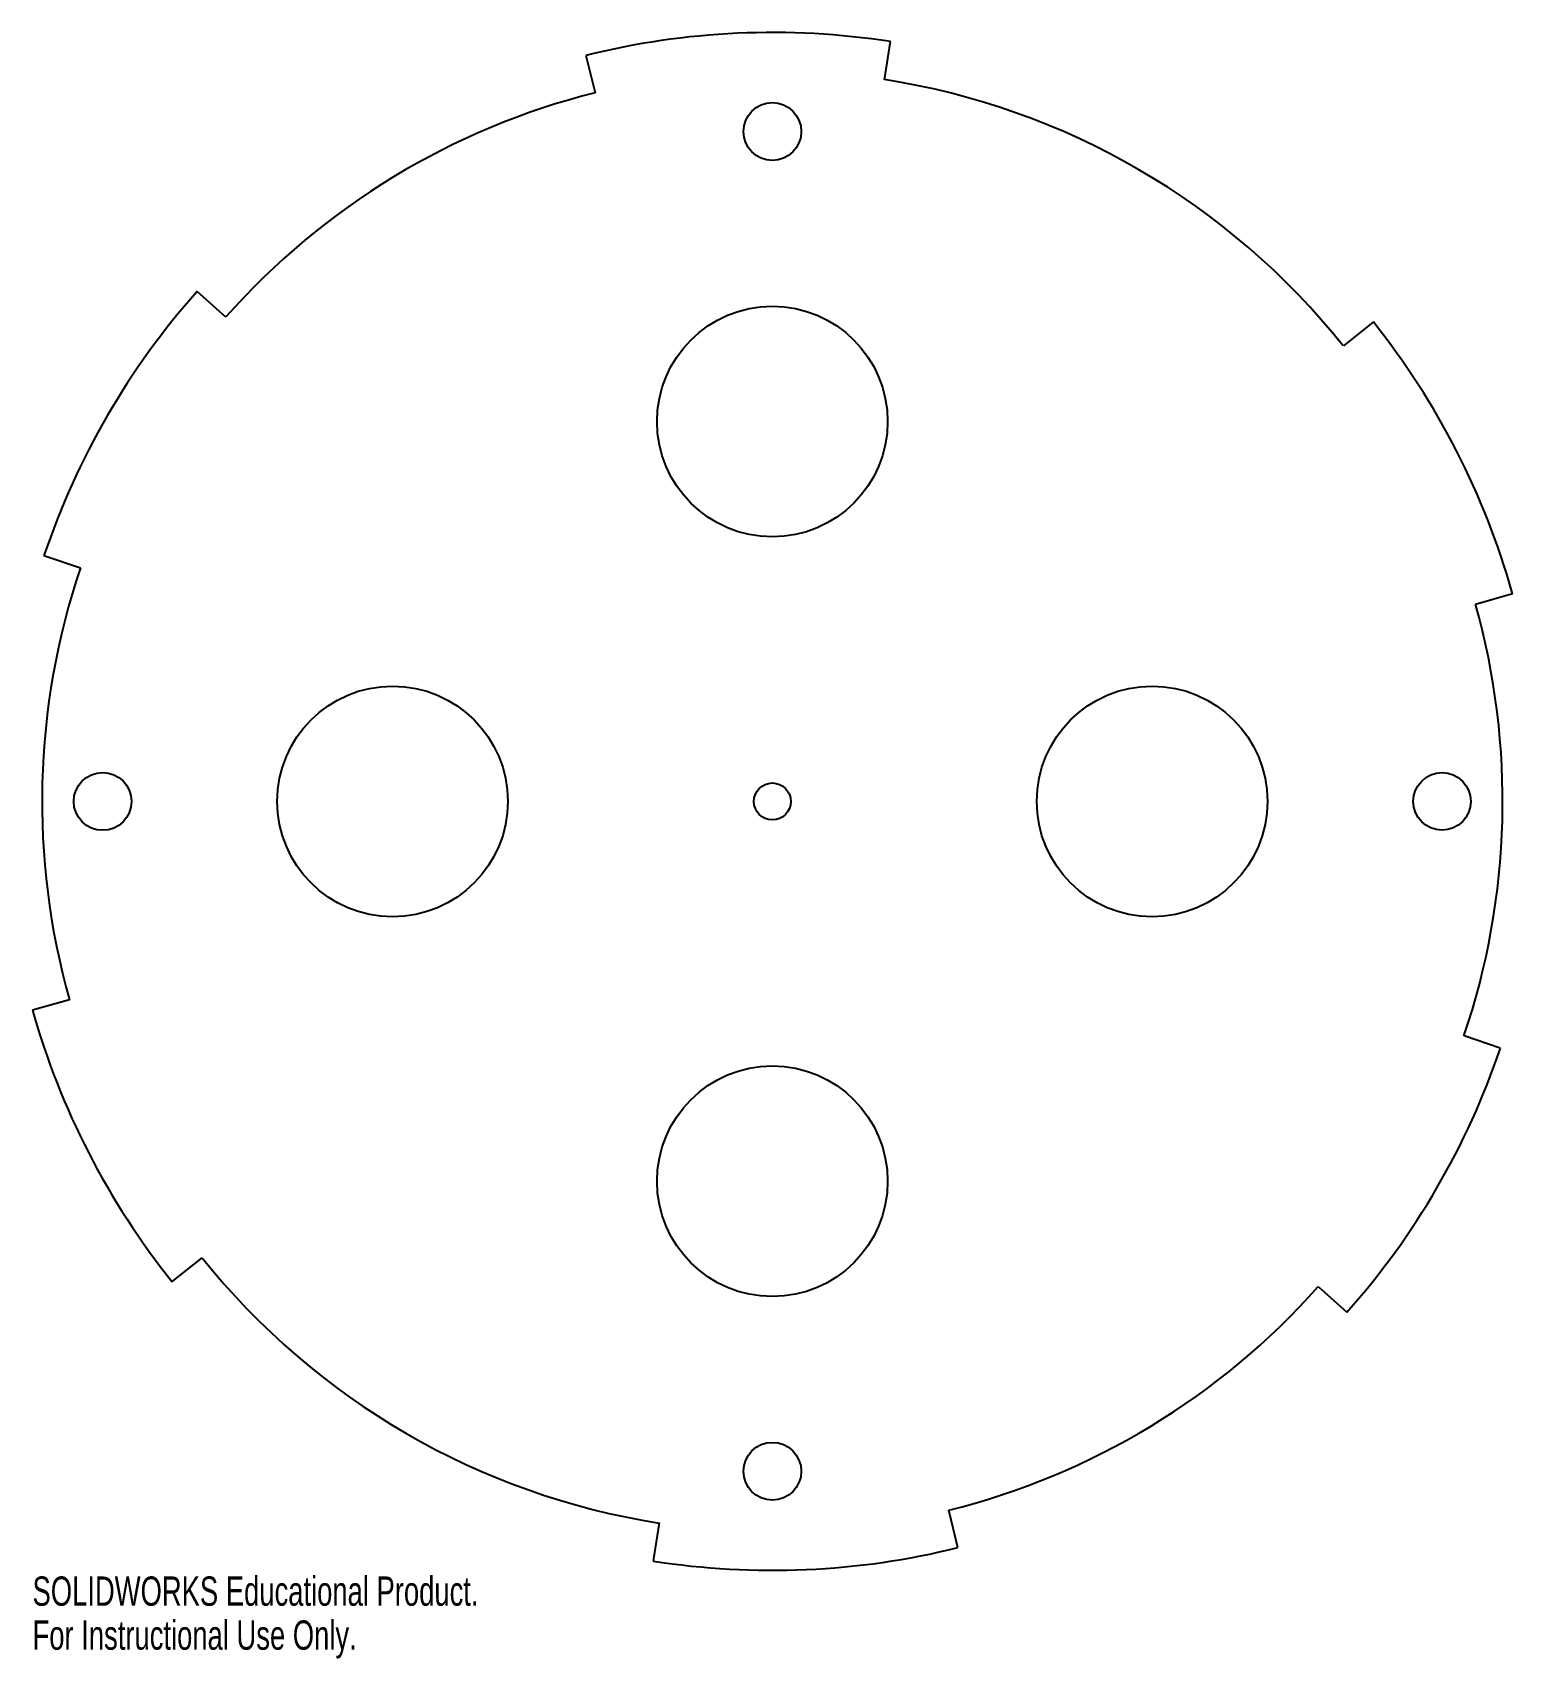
# Model space of a CAD drawing. Header units: inches. Extents: x -0.1 to 9.6, y -5.6 to 5.
import ezdxf

# ---------------------------------------------------------------- set-up
doc = ezdxf.new("R2010")
doc.units = ezdxf.units.IN
doc.header["$MEASUREMENT"] = 0
doc.styles.add('SLDTEXTSTYLE0', font='TXT', dxfattribs={"width": 0.7})

msp = doc.modelspace()

# ---------------------------------------------------------------- linework, layer by layer
at = {"color": 7, "linetype": 'Continuous', "lineweight": 25}
for p, q in [((5.48, 4.693), (5.519, 4.941)), ((3.536, 4.85), (3.597, 4.608)), ((1.195, 3.15), (1.008, 3.316)), ((8.659, 3.118), (8.464, 2.962)), ((0.012, 1.599), (0.249, 1.519)), ((9.323, 1.283), (9.564, 1.351)), ((0.178, -1.29), (-0.062, -1.358)), ((9.485, -1.605), (9.249, -1.525)), ((0.845, -3.123), (1.041, -2.967)), ((8.301, -3.155), (8.487, -3.321)), ((5.957, -4.852), (5.897, -4.609)), ((4.013, -4.692), (3.974, -4.939))]:
    msp.add_line(p, q, dxfattribs=at)
for centre, radius in [((4.75, 4.356), 0.188), ((4.75, 2.47), 0.75), ((2.28, 0), 0.75), ((7.22, 0), 0.75), ((0.394, 0), 0.188), ((4.75, 0), 0.12), ((9.106, 0), 0.187), ((4.75, -2.47), 0.75), ((4.75, -4.356), 0.188)]:
    msp.add_circle(centre, radius, dxfattribs=at)
for radius, start, end in [(5, 81.1538, 104.0538), (4.75, 38.5738, 81.1538), (4.75, 104.0538, 138.4538), (5, 138.4538, 161.3538), (5, 15.6738, 38.5738), (4.75, 161.3538, 195.7538), (4.75, 341.2738, 15.6738), (5, 195.7538, 218.6538), (5, 318.3738, 341.2738), (4.75, 218.6538, 261.0738), (4.75, 283.9738, 318.3738), (5, 261.0738, 283.9738)]:
    msp.add_arc((4.75, 0), radius, start, end, dxfattribs=at)

# ---------------------------------------------------------------- texts
at = {"color": 7, "linetype": 'Continuous', "char_height": 0.1903, "attachment_point": 1, "style": 'SLDTEXTSTYLE0'}
for s, insert in [('SOLIDWORKS Educational Product.', (-0.062, -5.04)), ('For Instructional Use Only.', (-0.062, -5.326))]:
    msp.add_mtext(s, dxfattribs=dict(at, insert=insert))

doc.saveas('drawing.dxf')
